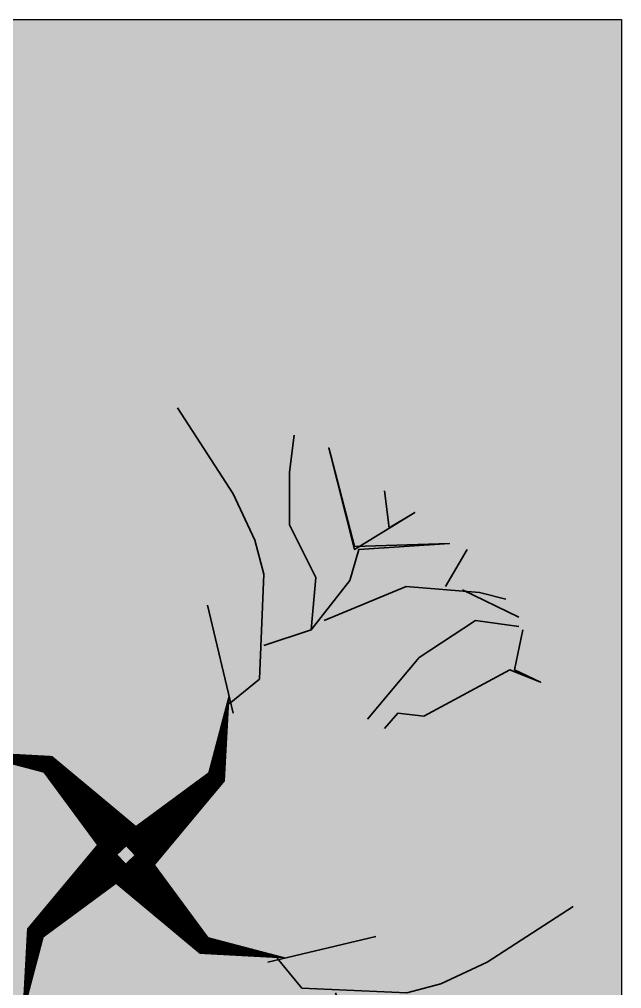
# Model space of a CAD drawing. Header units: millimetres. Extents: x -620 to 19192, y -4765 to 14690.
# Drawn here: x 14208 to 14550, y 2595 to 3145 of the extents above; entities that cross this region are included whole.
import ezdxf

# ---------------------------------------------------------------- set-up
doc = ezdxf.new("R2010")
doc.units = ezdxf.units.MM
doc.header["$LTSCALE"] = 150
doc.layers.add('ad-Elevation 10', color=8, linetype='Continuous')
doc.layers.add('ad-Landscape', color=7, linetype='Continuous', lineweight=35, true_color=0x007f00)
doc.layers.add('ad-Verandah', color=7, linetype='Continuous', true_color=0xa57c52)

# ---------------------------------------------------------------- blocks, each defined once
blk = doc.blocks.new('A$C06C421F0')
at = {"layer": 'ad-Landscape'}
for points in [[(359.91, 366.46, 35.98, 14.39, 0), (421.22, 431.54, 14.39, 0.72, 0), (487.37, 441.94, 0, 0, 0), (448, 441.94, 0, 0, 0), (472.53, 524.19, 0, 0, 0), (467.69, 541.37, 0, 0, 0), (379.6, 599.67, 0, 0, 0), (404.12, 579.33, 0, 0, 0), (359.91, 575.71, 0, 0, 0), (404.12, 579.33, 0, 0, 0), (467.69, 541.37, 0, 0, 0), (433.48, 648.03, 0, 0, 0), (482.53, 692.32, 0, 0, 0), (430.9, 648.03, 0, 0, 0), (418.64, 692.32, 0, 0, 0), (426.06, 713.11, 0, 0, 0), (413.8, 692.32, 0, 0, 0), (372.17, 716.27, 0, 0, 0), (413.8, 692.32, 0, 0, 0), (323.13, 719.89, 0, 0, 0)], [(353.42, 359.91, 35.98, 14.39, 0), (288.34, 421.22, 14.39, 0.72, 0), (277.95, 487.37, 0, 0, 0), (277.95, 448, 0, 0, 0), (195.69, 472.53, 0, 0, 0), (178.52, 467.69, 0, 0, 0), (120.22, 379.6, 0, 0, 0), (140.56, 404.12, 0, 0, 0), (144.17, 359.91, 0, 0, 0), (140.56, 404.12, 0, 0, 0), (178.52, 467.69, 0, 0, 0), (71.86, 433.48, 0, 0, 0), (27.57, 482.53, 0, 0, 0), (71.86, 430.9, 0, 0, 0), (27.57, 418.64, 0, 0, 0), (6.78, 426.06, 0, 0, 0), (27.57, 413.8, 0, 0, 0), (3.62, 372.17, 0, 0, 0), (27.57, 413.8, 0, 0, 0), (0, 323.13, 0, 0, 0)], [(366.46, 359.97, 35.98, 14.39, 0), (431.54, 298.66, 14.39, 0.72, 0), (441.94, 232.52, 0, 0, 0), (441.94, 271.88, 0, 0, 0), (524.19, 247.36, 0, 0, 0), (541.37, 252.2, 0, 0, 0), (599.67, 340.29, 0, 0, 0), (579.33, 315.77, 0, 0, 0), (575.71, 359.97, 0, 0, 0), (579.33, 315.77, 0, 0, 0), (541.37, 252.2, 0, 0, 0), (648.03, 286.4, 0, 0, 0), (692.32, 237.36, 0, 0, 0), (648.03, 288.98, 0, 0, 0), (692.32, 301.25, 0, 0, 0), (713.11, 293.82, 0, 0, 0), (692.32, 306.09, 0, 0, 0), (716.27, 347.71, 0, 0, 0), (692.32, 306.09, 0, 0, 0), (719.89, 396.76, 0, 0, 0)], [(359.97, 353.42, 35.98, 14.39, 0), (298.66, 288.34, 14.39, 0.72, 0), (232.52, 277.95, 0, 0, 0), (271.88, 277.95, 0, 0, 0), (247.36, 195.69, 0, 0, 0), (252.2, 178.52, 0, 0, 0), (340.29, 120.22, 0, 0, 0), (315.77, 140.56, 0, 0, 0), (359.97, 144.17, 0, 0, 0), (315.77, 140.56, 0, 0, 0), (252.2, 178.52, 0, 0, 0), (286.4, 71.86, 0, 0, 0), (237.36, 27.57, 0, 0, 0), (288.98, 71.86, 0, 0, 0), (301.25, 27.57, 0, 0, 0), (293.82, 6.78, 0, 0, 0), (306.09, 27.57, 0, 0, 0), (347.71, 3.62, 0, 0, 0), (306.09, 27.57, 0, 0, 0), (396.76, 0, 0, 0, 0)]]:
    blk.add_lwpolyline(points, format="xyseb", dxfattribs=at)
for points in [[(277.95, 479.95), (253.99, 499.63), (250.38, 582.88), (257.61, 609.99), (274.78, 646.77), (295.12, 678.39), (319.07, 715.18)], [(250.38, 526.41), (212.87, 538.67), (209.25, 580.3), (230.04, 622.25), (230.04, 663.87), (226.43, 693.24)], [(460.26, 565.32), (472.53, 575.71), (470.27, 596.5), (507.05, 664.75), (497.05, 689.15), (507.05, 668.36), (538.67, 675.14)], [(212.87, 538.67), (182.13, 578.04), (174.9, 602.56), (103.04, 607.4), (178.52, 604.82), (198.86, 683.23), (178.52, 602.56), (130.61, 631.93), (150.95, 619.67), (154.57, 649.03)], [(467.69, 551.76), (516.73, 592.89), (546.1, 637.63), (541.26, 671.98)], [(570.62, 627.24), (548.68, 671.98)], [(546.1, 517.41), (573.2, 582.49), (568.36, 640.79), (563.2, 661.58)], [(573.2, 613.68), (602.56, 630.85)], [(538.67, 507.02), (578.04, 537.75), (602.56, 544.98), (607.4, 616.84), (604.82, 541.37), (683.23, 521.03), (602.56, 541.37), (631.93, 589.27), (619.67, 568.94), (649.03, 565.32)], [(106.21, 573.2), (89.03, 602.56)], [(92.65, 570.62), (47.91, 548.68)], [(202.47, 546.1), (137.39, 573.2), (79.09, 568.36), (58.3, 563.2)], [(274.78, 472.53), (295.12, 558.36)], [(168.12, 467.69), (127, 516.73), (82.25, 546.1), (47.91, 541.26)], [(154.57, 460.26), (144.17, 472.53), (123.38, 470.27), (55.14, 507.05), (30.73, 497.05), (51.52, 507.05), (44.74, 538.67)], [(526.41, 469.51), (538.67, 507.02), (580.3, 510.63), (622.25, 489.84), (663.87, 489.84), (693.24, 493.46)], [(479.95, 441.94), (499.63, 465.89), (582.88, 469.51), (609.99, 462.28), (646.77, 445.1), (678.39, 424.76), (715.18, 400.81)], [(472.53, 445.1), (558.36, 424.76)], [(239.94, 277.95), (220.25, 253.99), (137, 250.38), (109.9, 257.61), (73.11, 274.78), (41.49, 295.12), (4.71, 319.07)], [(247.36, 274.78), (161.53, 295.12)], [(565.32, 259.62), (575.71, 247.36), (596.5, 249.62), (664.75, 212.83), (689.15, 222.84), (668.36, 212.83), (675.14, 181.21)], [(193.47, 250.38), (181.21, 212.87), (139.59, 209.25), (97.64, 230.04), (56.01, 230.04), (26.65, 226.43)], [(445.1, 247.36), (424.76, 161.53)], [(551.76, 252.2), (592.89, 203.15), (637.63, 173.79), (671.98, 178.63)], [(441.94, 239.94), (465.89, 220.25), (469.51, 137), (462.28, 109.9), (445.1, 73.12), (424.76, 41.49), (400.81, 4.71)], [(181.21, 212.87), (141.84, 182.13), (117.32, 174.9), (112.48, 103.04), (115.06, 178.52), (36.65, 198.86), (117.32, 178.52), (87.96, 130.61), (100.22, 150.95), (70.86, 154.57)], [(173.79, 202.47), (146.68, 137.39), (151.52, 79.09), (156.69, 58.3)], [(469.51, 193.47), (507.02, 181.21), (510.63, 139.59), (489.84, 97.64), (489.84, 56.01), (493.46, 26.65)], [(507.02, 181.21), (537.75, 141.84), (544.98, 117.32), (616.84, 112.48), (541.37, 115.06), (521.03, 36.65), (541.37, 117.32), (589.27, 87.96), (568.93, 100.22), (565.32, 70.86)], [(517.41, 173.79), (582.49, 146.68), (640.79, 151.52), (661.58, 156.69)], [(627.24, 149.27), (671.98, 171.21)], [(252.2, 168.12), (203.15, 127), (173.79, 82.25), (178.63, 47.91)], [(259.62, 154.57), (247.36, 144.17), (249.62, 123.38), (212.83, 55.14), (222.84, 30.73), (212.83, 51.52), (181.21, 44.74)], [(613.68, 146.68), (630.85, 117.32)], [(146.68, 106.21), (117.32, 89.03)], [(149.27, 92.65), (171.21, 47.91)]]:
    blk.add_lwpolyline(points, dxfattribs=at)
blk = doc.blocks.new('zw$959F')
at = {"transparency": 33554559}
h = blk.add_hatch(dxfattribs=at)
h.set_pattern_fill('GRASS', color=74, angle=180)
h.set_pattern_definition([(270, (2430, -10400), (17.960512, -17.960512), [4.7625, -31.158524]), (225, (2430, -10400), (17.96051, -17.96051), [4.7625, -20.6375]), (315, (2430, -10400), (17.96051, 17.96051), [4.7625, -20.6375])])
h.paths.add_polyline_path([(2430, -16580), (-2370, -16580), (-2370, -15670), (1520, -15670), (1520, -10475), (2430, -10475)])
h = blk.add_hatch(color=256, dxfattribs=at)
h.dxf.hatch_style = 1
h.set_gradient(color1=(153, 204, 0), color2=(63, 127, 0), tint=1, name='INVSPHERICAL')
h.paths.add_polyline_path([(2430, -16580), (-2370, -16580), (-2370, -15670), (1520, -15670), (1520, -10475), (2430, -10475)])
at = {"layer": 'ad-Elevation 10'}
blk.add_lwpolyline([(2430, -16580), (-2370, -16580), (-2370, -15670), (1520, -15670), (1520, -10475), (2430, -10475)], close=True, dxfattribs=at)
at = {"layer": 'ad-Landscape', "xscale": -0.7144563243118911, "yscale": 0.7144563243118911, "zscale": 0.7144563243118911}
blk.add_blockref('A$C06C421F0', (2405.94, -11206.33), dxfattribs=at)

msp = doc.modelspace()

# ---------------------------------------------------------------- block references
at = {"layer": 'ad-Verandah'}
msp.add_blockref('zw$959F', (12120, 13620), dxfattribs=at)

doc.saveas('drawing.dxf')
